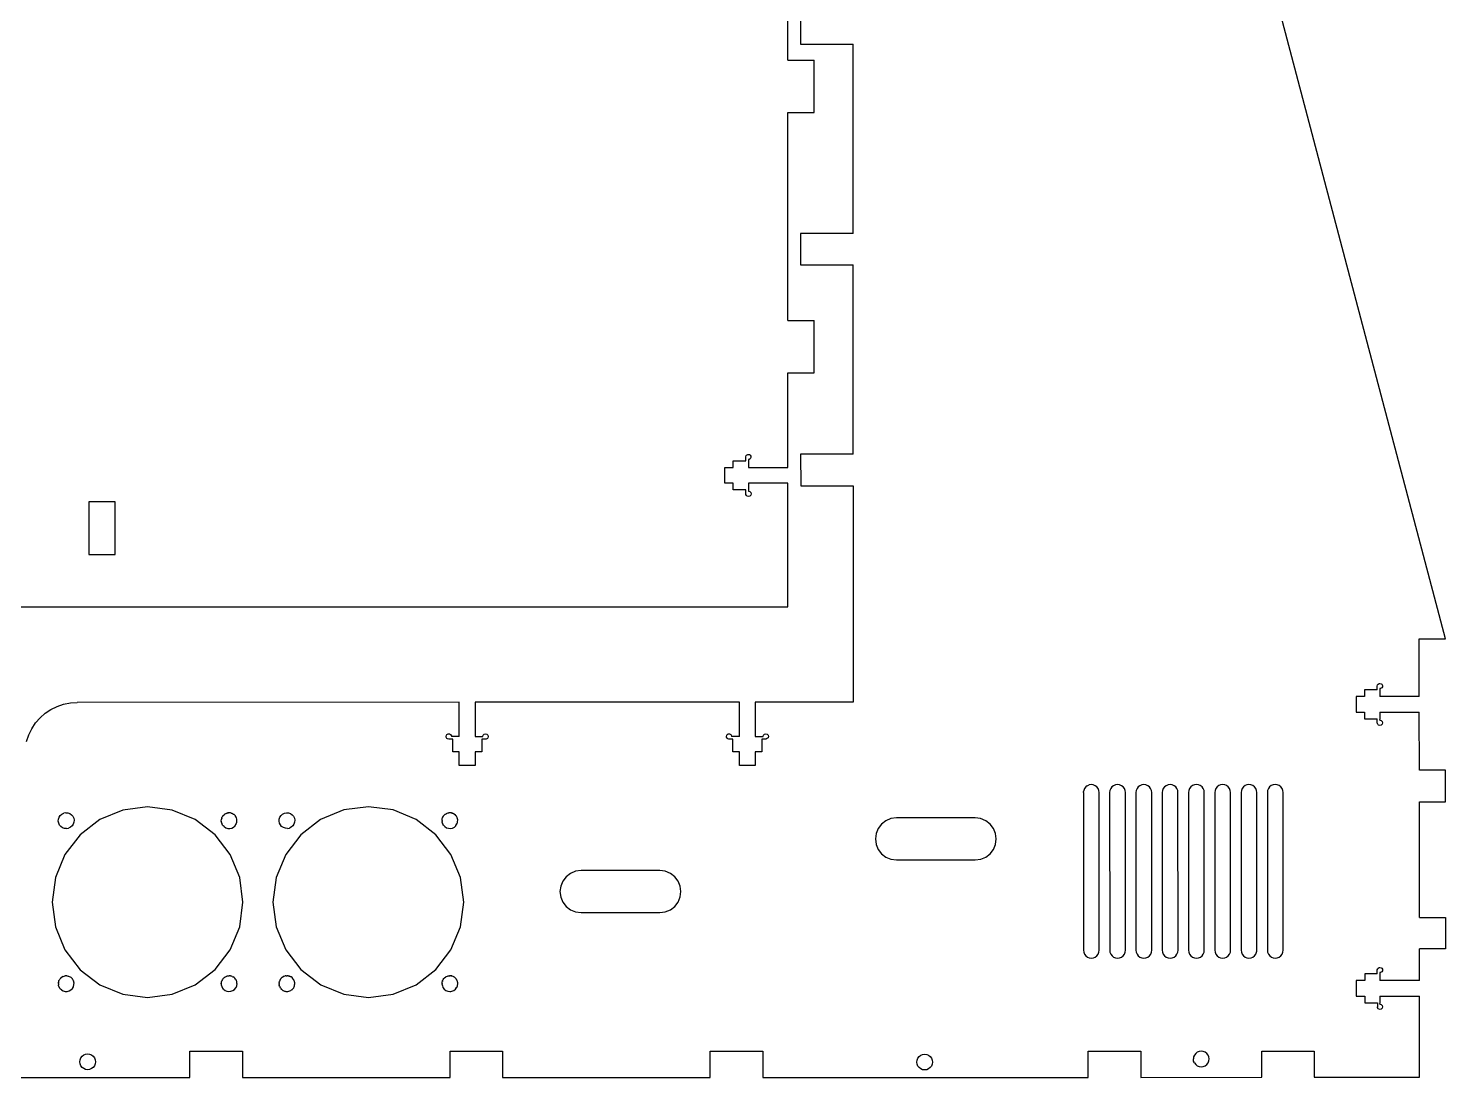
# Model space of a CAD drawing. Extents: x -326 to 216, y -201 to 199.
# Drawn here: x -54.1 to 215.5, y -198.9 to 0.6 of the extents above; entities that cross this region are included whole.
import ezdxf

# ---------------------------------------------------------------- set-up
doc = ezdxf.new("R2010")
doc.units = 0
doc.layers.get('0').update_dxf_attribs({"linetype": 'CONTINUOUS'})

msp = doc.modelspace()

# ---------------------------------------------------------------- linework, layer by layer
for p, q in [((215.5, -115.46), (135.88, 186.12)), ((90.37, -5.42), (90.37, 34.08)), ((92.79, 3.61), (92.79, -2.39)), ((92.79, -2.39), (102.79, -2.39)), ((102.79, -38.39), (102.79, -2.39)), ((90.37, -5.42), (95.37, -5.42)), ((95.37, -15.42), (95.37, -5.42)), ((90.38, -54.92), (90.37, -15.42)), ((90.37, -15.42), (95.37, -15.42)), ((102.79, -38.39), (92.79, -38.39)), ((92.79, -38.39), (92.8, -44.39)), ((92.8, -44.39), (102.8, -44.39)), ((102.8, -80.39), (102.8, -44.39)), ((90.38, -54.92), (95.38, -54.92)), ((95.36, -64.92), (95.38, -54.92)), ((90.36, -82.9), (90.36, -64.92)), ((90.36, -64.92), (95.36, -64.92)), ((82.36, -80.9), (82.43, -80.65)), ((82.43, -80.65), (82.51, -80.54)), ((82.51, -80.54), (82.73, -80.41)), ((82.73, -80.41), (82.86, -80.4)), ((82.86, -80.4), (83.11, -80.46)), ((83.11, -80.46), (83.22, -80.54)), ((83.22, -80.54), (83.35, -80.77)), ((83.35, -80.77), (83.35, -81.03)), ((92.8, -80.39), (92.81, -86.39)), ((102.8, -80.39), (92.8, -80.39)), ((78.36, -85.9), (78.36, -82.9)), ((78.36, -82.9), (79.96, -82.9)), ((79.96, -82.9), (79.96, -81.65)), ((79.96, -81.65), (82.36, -81.65)), ((82.36, -81.65), (82.36, -80.9)), ((82.99, -81.38), (82.86, -81.4)), ((82.86, -81.4), (82.86, -82.9)), ((82.86, -82.9), (90.36, -82.9)), ((83.22, -81.25), (82.99, -81.38)), ((83.35, -81.03), (83.22, -81.25)), ((79.96, -85.9), (78.36, -85.9)), ((79.96, -87.15), (79.96, -85.9)), ((82.86, -85.9), (82.86, -87.4)), ((90.36, -85.9), (82.86, -85.9)), ((90.37, -109.42), (90.36, -85.9)), ((82.36, -87.15), (79.96, -87.15)), ((82.38, -88.03), (82.36, -87.15)), ((82.51, -88.25), (82.38, -88.03)), ((82.61, -88.33), (82.51, -88.25)), ((82.86, -88.4), (82.61, -88.33)), ((82.86, -87.4), (83.11, -87.46)), ((83.11, -88.33), (82.86, -88.4)), ((83.11, -87.46), (83.3, -87.65)), ((83.3, -88.15), (83.11, -88.33)), ((83.3, -87.65), (83.36, -87.9)), ((83.36, -87.9), (83.3, -88.15)), ((92.81, -86.39), (102.81, -86.39)), ((102.81, -86.39), (102.81, -127.54)), ((-42.63, -89.42), (-42.63, -99.42)), ((-37.63, -89.42), (-42.63, -89.42)), ((-37.63, -99.42), (-37.63, -89.42)), ((-42.63, -99.42), (-37.63, -99.42)), ((-192.18, -109.42), (90.37, -109.42)), ((210.5, -115.46), (215.5, -115.46)), ((210.5, -126.46), (210.5, -115.46)), ((202.65, -124.11), (202.87, -123.98)), ((202.87, -123.98), (203, -123.96)), ((203, -123.96), (203.25, -124.03)), ((203.25, -124.03), (203.35, -124.11)), ((200.1, -126.46), (198.5, -126.46)), ((198.5, -126.46), (198.5, -129.46)), ((200.1, -125.21), (200.1, -126.46)), ((202.5, -125.21), (200.1, -125.21)), ((202.5, -124.46), (202.57, -124.21)), ((202.5, -125.21), (202.5, -124.46)), ((202.57, -124.21), (202.65, -124.11)), ((203.13, -124.94), (203, -124.96)), ((203, -124.96), (203, -125.71)), ((203, -125.71), (203, -126.46)), ((210.5, -126.46), (203, -126.46)), ((203.35, -124.82), (203.13, -124.94)), ((203.35, -124.11), (203.48, -124.33)), ((203.48, -124.59), (203.35, -124.82)), ((203.48, -124.33), (203.48, -124.59)), ((-50.91, -129.64), (-49.82, -128.91)), ((-49.82, -128.91), (-48.65, -128.34)), ((-48.65, -128.34), (-47.41, -127.92)), ((-47.41, -127.92), (-46.12, -127.66)), ((-46.12, -127.66), (-44.82, -127.57)), ((27.86, -127.56), (-44.82, -127.57)), ((27.87, -134.06), (27.86, -127.56)), ((81.16, -127.55), (30.86, -127.56)), ((30.86, -127.56), (30.87, -134.06)), ((81.17, -134.05), (81.16, -127.55)), ((102.81, -127.54), (84.16, -127.55)), ((84.16, -127.55), (84.17, -134.05)), ((-53.48, -132.58), (-52.75, -131.49)), ((-52.75, -131.49), (-51.89, -130.5)), ((-51.89, -130.5), (-50.91, -129.64)), ((198.5, -129.46), (200.1, -129.46)), ((200.1, -129.46), (200.1, -130.71)), ((200.1, -130.71), (202.5, -130.71)), ((202.5, -131.46), (202.5, -130.71)), ((202.51, -131.53), (202.5, -131.46)), ((202.52, -131.59), (202.51, -131.53)), ((202.65, -131.81), (202.52, -131.59)), ((202.75, -131.89), (202.65, -131.81)), ((203, -131.96), (202.75, -131.89)), ((203, -129.46), (203, -130.71)), ((203, -129.46), (210.5, -129.46)), ((203, -130.71), (203, -130.84)), ((203, -130.96), (203, -130.84)), ((203, -130.96), (203.25, -131.03)), ((203.25, -131.89), (203, -131.96)), ((203.25, -131.03), (203.43, -131.21)), ((203.43, -131.71), (203.25, -131.89)), ((203.43, -131.21), (203.5, -131.46)), ((203.5, -131.46), (203.43, -131.71)), ((210.51, -140.46), (210.5, -129.46)), ((-54.48, -134.99), (-54.06, -133.75)), ((-54.06, -133.75), (-53.48, -132.58)), ((25.37, -134.06), (25.43, -133.81)), ((25.37, -134.19), (25.37, -134.06)), ((25.51, -134.41), (25.37, -134.19)), ((25.43, -133.81), (25.51, -133.7)), ((25.51, -133.7), (25.74, -133.58)), ((25.62, -134.49), (25.51, -134.41)), ((25.87, -134.56), (25.62, -134.49)), ((25.74, -133.58), (26, -133.58)), ((26.62, -134.56), (25.87, -134.56)), ((26, -133.58), (26.22, -133.7)), ((26.22, -133.7), (26.35, -133.93)), ((26.35, -133.93), (26.37, -134.06)), ((27.87, -134.06), (26.37, -134.06)), ((26.62, -136.96), (26.62, -134.56)), ((30.87, -134.06), (32.12, -134.06)), ((32.12, -134.06), (32.37, -134.06)), ((32.12, -134.56), (32.12, -136.96)), ((32.87, -134.56), (32.12, -134.56)), ((32.37, -134.06), (32.43, -133.81)), ((32.43, -133.81), (32.62, -133.62)), ((32.62, -133.62), (32.87, -133.56)), ((32.87, -133.56), (33.12, -133.62)), ((33, -134.54), (32.87, -134.56)), ((33.22, -134.41), (33, -134.54)), ((33.12, -133.62), (33.3, -133.81)), ((33.3, -134.31), (33.22, -134.41)), ((33.3, -133.81), (33.37, -134.06)), ((33.37, -134.06), (33.3, -134.31)), ((78.67, -134.05), (78.73, -133.8)), ((78.67, -134.18), (78.67, -134.05)), ((78.81, -134.4), (78.67, -134.18)), ((78.73, -133.8), (78.81, -133.69)), ((78.81, -133.69), (79.04, -133.56)), ((78.92, -134.48), (78.81, -134.4)), ((79.17, -134.55), (78.92, -134.48)), ((79.04, -133.56), (79.3, -133.56)), ((79.92, -134.55), (79.17, -134.55)), ((79.3, -133.56), (79.52, -133.69)), ((79.52, -133.69), (79.65, -133.92)), ((79.65, -133.92), (79.67, -134.05)), ((81.17, -134.05), (79.67, -134.05)), ((79.92, -136.95), (79.92, -134.55)), ((84.17, -134.05), (85.42, -134.05)), ((85.42, -134.05), (85.67, -134.05)), ((85.42, -134.55), (85.42, -136.95)), ((86.17, -134.55), (85.42, -134.55)), ((85.67, -134.05), (85.73, -133.8)), ((85.73, -133.8), (85.92, -133.61)), ((85.92, -133.61), (86.17, -133.55)), ((86.17, -133.55), (86.42, -133.61)), ((86.3, -134.53), (86.17, -134.55)), ((86.52, -134.4), (86.3, -134.53)), ((86.42, -133.61), (86.6, -133.8)), ((86.6, -134.3), (86.52, -134.4)), ((86.6, -133.8), (86.67, -134.05)), ((86.67, -134.05), (86.6, -134.3)), ((27.87, -136.96), (26.62, -136.96)), ((27.87, -139.56), (27.87, -136.96)), ((30.87, -136.96), (30.87, -139.56)), ((32.12, -136.96), (30.87, -136.96)), ((81.17, -136.95), (79.92, -136.95)), ((81.17, -139.55), (81.17, -136.95)), ((85.42, -136.95), (84.17, -136.95)), ((84.17, -136.95), (84.17, -139.55)), ((30.87, -139.56), (27.87, -139.56)), ((84.17, -139.55), (81.17, -139.55)), ((215.51, -140.46), (210.51, -140.46)), ((215.51, -146.46), (215.51, -140.46)), ((146.59, -144.71), (146.6, -144.51)), ((146.59, -144.71), (146.6, -174.71)), ((146.65, -144.32), (146.6, -144.51)), ((146.8, -143.96), (146.65, -144.32)), ((147.03, -143.65), (146.8, -143.96)), ((147.34, -143.41), (147.03, -143.65)), ((147.34, -143.41), (147.71, -143.26)), ((148.09, -143.21), (147.71, -143.26)), ((148.48, -143.26), (148.09, -143.21)), ((148.84, -143.41), (148.48, -143.26)), ((149.16, -143.65), (148.84, -143.41)), ((149.39, -143.96), (149.16, -143.65)), ((149.54, -144.32), (149.39, -143.96)), ((149.59, -144.71), (149.54, -144.32)), ((149.6, -174.71), (149.59, -144.71)), ((151.65, -144.32), (151.59, -144.71)), ((151.59, -144.71), (151.6, -174.71)), ((151.8, -143.96), (151.65, -144.32)), ((152.03, -143.65), (151.8, -143.96)), ((152.34, -143.41), (152.03, -143.65)), ((152.71, -143.26), (152.34, -143.41)), ((153.09, -143.21), (152.71, -143.26)), ((153.48, -143.26), (153.09, -143.21)), ((153.84, -143.41), (153.48, -143.26)), ((154.16, -143.65), (153.84, -143.41)), ((154.39, -143.96), (154.16, -143.65)), ((154.54, -144.32), (154.39, -143.96)), ((154.59, -144.71), (154.54, -144.32)), ((154.6, -174.71), (154.59, -144.71)), ((156.65, -144.32), (156.59, -144.71)), ((156.59, -144.71), (156.6, -174.7)), ((156.8, -143.96), (156.65, -144.32)), ((157.03, -143.65), (156.8, -143.96)), ((157.34, -143.41), (157.03, -143.65)), ((157.71, -143.26), (157.34, -143.41)), ((158.09, -143.21), (157.71, -143.26)), ((158.48, -143.26), (158.09, -143.21)), ((158.84, -143.41), (158.48, -143.26)), ((159.16, -143.64), (158.84, -143.41)), ((159.39, -143.96), (159.16, -143.64)), ((159.54, -144.32), (159.39, -143.96)), ((159.59, -144.71), (159.54, -144.32)), ((159.6, -174.7), (159.59, -144.71)), ((161.65, -144.32), (161.59, -144.7)), ((161.59, -144.7), (161.6, -174.7)), ((161.8, -143.95), (161.65, -144.32)), ((162.03, -143.64), (161.8, -143.95)), ((162.34, -143.41), (162.03, -143.64)), ((162.71, -143.26), (162.34, -143.41)), ((163.09, -143.2), (162.71, -143.26)), ((163.48, -143.26), (163.09, -143.2)), ((163.84, -143.41), (163.48, -143.26)), ((164.16, -143.64), (163.84, -143.41)), ((164.39, -143.95), (164.16, -143.64)), ((164.54, -144.32), (164.39, -143.95)), ((164.59, -144.7), (164.54, -144.32)), ((164.6, -174.7), (164.59, -144.7)), ((166.65, -144.32), (166.59, -144.7)), ((166.59, -144.7), (166.6, -174.7)), ((166.8, -143.95), (166.65, -144.32)), ((167.03, -143.64), (166.8, -143.95)), ((167.34, -143.4), (167.03, -143.64)), ((167.71, -143.25), (167.34, -143.4)), ((168.09, -143.2), (167.71, -143.25)), ((168.48, -143.25), (168.09, -143.2)), ((168.84, -143.4), (168.48, -143.25)), ((169.16, -143.64), (168.84, -143.4)), ((169.39, -143.95), (169.16, -143.64)), ((169.54, -144.31), (169.39, -143.95)), ((169.59, -144.7), (169.54, -144.31)), ((169.6, -174.7), (169.59, -144.7)), ((171.65, -144.31), (171.59, -144.7)), ((171.59, -144.7), (171.6, -174.7)), ((171.8, -143.95), (171.65, -144.31)), ((172.03, -143.64), (171.8, -143.95)), ((172.34, -143.4), (172.03, -143.64)), ((172.71, -143.25), (172.34, -143.4)), ((173.09, -143.2), (172.71, -143.25)), ((173.48, -143.25), (173.09, -143.2)), ((173.84, -143.4), (173.48, -143.25)), ((174.16, -143.64), (173.84, -143.4)), ((174.39, -143.95), (174.16, -143.64)), ((174.54, -144.31), (174.39, -143.95)), ((174.59, -144.7), (174.54, -144.31)), ((174.6, -174.7), (174.59, -144.7)), ((176.65, -144.31), (176.59, -144.7)), ((176.59, -144.7), (176.6, -174.7)), ((176.8, -143.95), (176.65, -144.31)), ((177.03, -143.64), (176.8, -143.95)), ((177.34, -143.4), (177.03, -143.64)), ((177.71, -143.25), (177.34, -143.4)), ((178.09, -143.2), (177.71, -143.25)), ((178.48, -143.25), (178.09, -143.2)), ((178.84, -143.4), (178.48, -143.25)), ((179.16, -143.64), (178.84, -143.4)), ((179.39, -143.95), (179.16, -143.64)), ((179.54, -144.31), (179.39, -143.95)), ((179.59, -144.7), (179.54, -144.31)), ((179.6, -174.7), (179.59, -144.7)), ((181.65, -144.31), (181.59, -144.7)), ((181.59, -144.7), (181.6, -174.7)), ((181.8, -143.95), (181.65, -144.31)), ((182.03, -143.64), (181.8, -143.95)), ((182.34, -143.4), (182.03, -143.64)), ((182.71, -143.25), (182.34, -143.4)), ((183.09, -143.2), (182.71, -143.25)), ((183.48, -143.25), (183.09, -143.2)), ((183.84, -143.4), (183.48, -143.25)), ((184.16, -143.64), (183.84, -143.4)), ((184.39, -143.95), (184.16, -143.64)), ((184.54, -144.31), (184.39, -143.95)), ((184.59, -144.7), (184.54, -144.31)), ((184.6, -174.7), (184.59, -144.7)), ((-36.13, -148.04), (-40.51, -149.86)), ((-31.44, -147.42), (-36.13, -148.04)), ((-26.74, -148.04), (-31.44, -147.42)), ((-22.37, -149.85), (-26.74, -148.04)), ((5.87, -148.03), (1.49, -149.85)), ((10.56, -147.41), (5.87, -148.03)), ((15.26, -148.03), (10.56, -147.41)), ((19.63, -149.84), (15.26, -148.03)), ((210.51, -168.46), (210.51, -146.46)), ((210.51, -146.46), (215.51, -146.46)), ((-48.43, -150.15), (-48.4, -149.76)), ((-48.35, -150.53), (-48.43, -150.15)), ((-48.4, -149.76), (-48.27, -149.39)), ((-48.18, -150.89), (-48.35, -150.53)), ((-48.27, -149.39), (-48.05, -149.06)), ((-47.93, -151.18), (-48.18, -150.89)), ((-48.05, -149.06), (-47.75, -148.81)), ((-47.75, -148.81), (-47.4, -148.64)), ((-47.02, -148.56), (-47.4, -148.64)), ((-47.02, -148.56), (-46.62, -148.59)), ((-46.62, -148.59), (-46.25, -148.72)), ((-46.25, -148.72), (-45.93, -148.94)), ((-45.93, -148.94), (-45.67, -149.24)), ((-45.59, -150.73), (-45.81, -151.06)), ((-45.67, -149.24), (-45.5, -149.59)), ((-45.46, -150.36), (-45.59, -150.73)), ((-45.5, -149.59), (-45.43, -149.97)), ((-45.43, -149.97), (-45.46, -150.36)), ((-40.51, -149.86), (-44.27, -152.74)), ((-18.61, -152.73), (-22.37, -149.85)), ((-17.42, -150.17), (-17.4, -149.78)), ((-17.42, -150.17), (-17.41, -150.22)), ((-17.38, -150.36), (-17.41, -150.22)), ((-17.34, -149.59), (-17.4, -149.78)), ((-17.34, -150.56), (-17.38, -150.36)), ((-17.34, -149.59), (-17.3, -149.46)), ((-17.34, -150.56), (-17.33, -150.59)), ((-17.25, -150.73), (-17.33, -150.59)), ((-17.3, -149.46), (-17.28, -149.41)), ((-17.17, -149.24), (-17.28, -149.41)), ((-17.16, -150.9), (-17.25, -150.73)), ((-17.17, -149.24), (-17.14, -149.2)), ((-17.16, -150.9), (-17.03, -151.05)), ((-17.14, -149.2), (-17.12, -149.16)), ((-17.12, -149.16), (-17.1, -149.14)), ((-17.1, -149.14), (-17.07, -149.08)), ((-17.07, -149.08), (-16.9, -148.93)), ((-16.9, -148.93), (-16.83, -148.87)), ((-16.83, -148.87), (-16.78, -148.82)), ((-16.61, -148.74), (-16.78, -148.82)), ((-16.61, -148.74), (-16.48, -148.67)), ((-16.48, -148.67), (-16.42, -148.64)), ((-16.42, -148.64), (-16.28, -148.61)), ((-16.28, -148.61), (-16.24, -148.6)), ((-16.24, -148.6), (-16.14, -148.58)), ((-16.1, -148.57), (-16.14, -148.58)), ((-16.1, -148.57), (-16.05, -148.56)), ((-15.77, -148.57), (-16.05, -148.56)), ((-15.72, -148.58), (-15.77, -148.57)), ((-15.65, -148.58), (-15.72, -148.58)), ((-15.54, -148.62), (-15.65, -148.58)), ((-15.54, -148.62), (-15.5, -148.63)), ((-15.47, -148.64), (-15.5, -148.63)), ((-15.47, -148.64), (-15.42, -148.66)), ((-15.42, -148.66), (-15.28, -148.7)), ((-15.28, -148.7), (-15.12, -148.81)), ((-15.12, -148.81), (-15.03, -148.87)), ((-14.95, -148.91), (-15.03, -148.87)), ((-14.79, -149.1), (-14.95, -148.91)), ((-14.74, -149.15), (-14.79, -149.1)), ((-14.77, -151), (-14.58, -150.7)), ((-14.69, -149.21), (-14.74, -149.15)), ((-14.6, -149.38), (-14.69, -149.21)), ((-14.54, -149.5), (-14.6, -149.38)), ((-14.58, -150.7), (-14.57, -150.68)), ((-14.57, -150.68), (-14.45, -150.33)), ((-14.51, -149.55), (-14.54, -149.5)), ((-14.47, -149.75), (-14.51, -149.55)), ((-14.44, -149.9), (-14.47, -149.75)), ((-14.45, -150.27), (-14.43, -149.94)), ((-14.45, -150.3), (-14.45, -150.27)), ((-14.45, -150.33), (-14.45, -150.3)), ((-14.43, -149.94), (-14.44, -149.9)), ((-6.43, -150.14), (-6.4, -149.75)), ((-6.35, -150.52), (-6.43, -150.14)), ((-6.4, -149.75), (-6.27, -149.38)), ((-6.18, -150.88), (-6.35, -150.52)), ((-6.27, -149.38), (-6.05, -149.06)), ((-5.93, -151.17), (-6.18, -150.88)), ((-6.05, -149.06), (-5.75, -148.8)), ((-5.75, -148.8), (-5.4, -148.63)), ((-5.4, -148.63), (-5.02, -148.56)), ((-5.02, -148.56), (-4.62, -148.58)), ((-4.62, -148.58), (-4.25, -148.71)), ((-4.25, -148.71), (-3.93, -148.93)), ((-3.93, -148.93), (-3.67, -149.23)), ((-3.59, -150.73), (-3.81, -151.05)), ((-3.67, -149.23), (-3.5, -149.58)), ((-3.46, -150.36), (-3.59, -150.73)), ((-3.5, -149.58), (-3.43, -149.97)), ((-3.43, -149.97), (-3.46, -150.36)), ((1.49, -149.85), (-2.27, -152.73)), ((23.39, -152.73), (19.63, -149.84)), ((24.58, -150.05), (24.6, -149.81)), ((24.58, -150.05), (24.58, -150.18)), ((24.58, -150.18), (24.59, -150.21)), ((24.62, -150.35), (24.59, -150.21)), ((24.6, -149.77), (24.7, -149.45)), ((24.6, -149.81), (24.6, -149.77)), ((24.66, -150.55), (24.62, -150.35)), ((24.66, -150.55), (24.67, -150.58)), ((24.75, -150.72), (24.67, -150.58)), ((24.7, -149.45), (24.72, -149.4)), ((24.72, -149.4), (24.83, -149.24)), ((24.84, -150.9), (24.75, -150.72)), ((24.83, -149.24), (24.88, -149.15)), ((24.84, -150.9), (24.97, -151.04)), ((24.88, -149.15), (24.9, -149.13)), ((24.9, -149.13), (24.93, -149.07)), ((24.93, -149.07), (25.08, -148.94)), ((25.08, -148.94), (25.1, -148.92)), ((25.1, -148.92), (25.17, -148.86)), ((25.17, -148.86), (25.22, -148.81)), ((25.22, -148.81), (25.49, -148.67)), ((25.49, -148.67), (25.52, -148.66)), ((25.52, -148.66), (25.57, -148.63)), ((25.57, -148.63), (25.73, -148.6)), ((25.73, -148.6), (25.76, -148.59)), ((25.76, -148.59), (25.86, -148.57)), ((25.91, -148.56), (25.86, -148.57)), ((25.91, -148.56), (25.95, -148.55)), ((26.23, -148.56), (25.95, -148.55)), ((26.28, -148.57), (26.23, -148.56)), ((26.35, -148.57), (26.28, -148.57)), ((26.38, -148.58), (26.35, -148.57)), ((26.38, -148.58), (26.41, -148.59)), ((26.46, -148.61), (26.41, -148.59)), ((26.46, -148.61), (26.5, -148.62)), ((26.58, -148.65), (26.5, -148.62)), ((26.58, -148.65), (26.72, -148.69)), ((26.88, -148.8), (26.72, -148.69)), ((26.88, -148.8), (26.97, -148.86)), ((26.97, -148.86), (27.05, -148.91)), ((27.21, -149.09), (27.05, -148.91)), ((27.26, -149.14), (27.21, -149.09)), ((27.21, -151.02), (27.23, -151)), ((27.23, -151), (27.42, -150.69)), ((27.31, -149.2), (27.26, -149.14)), ((27.4, -149.37), (27.31, -149.2)), ((27.46, -149.49), (27.4, -149.37)), ((27.42, -150.69), (27.43, -150.67)), ((27.43, -150.67), (27.55, -150.32)), ((27.49, -149.55), (27.46, -149.49)), ((27.53, -149.74), (27.49, -149.55)), ((27.56, -149.89), (27.53, -149.74)), ((27.55, -150.26), (27.57, -149.93)), ((27.55, -150.29), (27.55, -150.26)), ((27.55, -150.32), (27.55, -150.29)), ((27.57, -149.93), (27.56, -149.89)), ((108.19, -150.71), (107.56, -151.54)), ((109.02, -150.08), (108.19, -150.71)), ((109.98, -149.68), (109.02, -150.08)), ((111.02, -149.54), (109.98, -149.68)), ((126.02, -149.54), (111.02, -149.54)), ((127.05, -149.67), (126.02, -149.54)), ((128.02, -150.07), (127.05, -149.67)), ((128.85, -150.71), (128.02, -150.07)), ((129.48, -151.54), (128.85, -150.71)), ((-47.6, -151.4), (-47.93, -151.18)), ((-47.23, -151.53), (-47.6, -151.4)), ((-46.84, -151.56), (-47.23, -151.53)), ((-44.27, -152.74), (-47.15, -156.5)), ((-46.84, -151.56), (-46.46, -151.49)), ((-46.1, -151.31), (-46.46, -151.49)), ((-45.81, -151.06), (-46.1, -151.31)), ((-15.73, -156.49), (-18.61, -152.73)), ((-16.9, -151.2), (-17.03, -151.05)), ((-16.9, -151.2), (-16.57, -151.41)), ((-16.57, -151.41), (-16.2, -151.53)), ((-16.2, -151.53), (-15.81, -151.55)), ((-15.81, -151.55), (-15.43, -151.47)), ((-15.43, -151.47), (-15.08, -151.29)), ((-15.08, -151.29), (-14.79, -151.03)), ((-14.79, -151.03), (-14.77, -151)), ((-5.6, -151.39), (-5.93, -151.17)), ((-5.23, -151.52), (-5.6, -151.39)), ((-4.84, -151.55), (-5.23, -151.52)), ((-2.27, -152.73), (-5.15, -156.49)), ((-4.84, -151.55), (-4.46, -151.48)), ((-4.1, -151.31), (-4.46, -151.48)), ((-3.81, -151.05), (-4.1, -151.31)), ((26.27, -156.48), (23.39, -152.73)), ((25.1, -151.19), (24.97, -151.04)), ((25.1, -151.19), (25.43, -151.4)), ((25.43, -151.4), (25.8, -151.52)), ((25.8, -151.52), (26.19, -151.54)), ((26.19, -151.54), (26.57, -151.46)), ((26.57, -151.46), (26.92, -151.28)), ((26.92, -151.28), (27.21, -151.02)), ((107.16, -152.51), (107.02, -153.54)), ((107.02, -153.54), (107.16, -154.58)), ((107.56, -151.54), (107.16, -152.51)), ((129.88, -152.5), (129.48, -151.54)), ((130.02, -153.54), (129.88, -152.5)), ((129.88, -154.57), (130.02, -153.54)), ((107.16, -154.58), (107.56, -155.54)), ((107.56, -155.54), (108.19, -156.37)), ((108.19, -156.37), (109.02, -157)), ((128.02, -157), (128.85, -156.36)), ((128.85, -156.36), (129.48, -155.54)), ((129.48, -155.54), (129.88, -154.57)), ((-47.15, -156.5), (-48.96, -160.87)), ((-13.91, -160.87), (-15.73, -156.49)), ((-5.15, -156.49), (-6.96, -160.86)), ((28.09, -160.86), (26.27, -156.48)), ((109.02, -157), (109.99, -157.4)), ((109.99, -157.4), (111.02, -157.54)), ((111.02, -157.54), (126.02, -157.54)), ((126.02, -157.54), (127.06, -157.4)), ((127.06, -157.4), (128.02, -157)), ((-48.96, -160.87), (-49.58, -165.57)), ((-13.29, -165.56), (-13.91, -160.87)), ((-6.96, -160.86), (-7.58, -165.56)), ((28.71, -165.55), (28.09, -160.86)), ((47.56, -161.55), (47.16, -162.52)), ((48.19, -160.73), (47.56, -161.55)), ((49.02, -160.09), (48.19, -160.73)), ((49.99, -159.69), (49.02, -160.09)), ((51.02, -159.55), (49.99, -159.69)), ((66.02, -159.55), (51.02, -159.55)), ((67.06, -159.69), (66.02, -159.55)), ((68.02, -160.09), (67.06, -159.69)), ((68.85, -160.72), (68.02, -160.09)), ((69.49, -161.55), (68.85, -160.72)), ((69.89, -162.51), (69.49, -161.55)), ((47.16, -162.52), (47.02, -163.55)), ((47.02, -163.55), (47.16, -164.59)), ((70.02, -163.55), (69.89, -162.51)), ((69.89, -164.58), (70.02, -163.55)), ((-49.58, -165.57), (-48.96, -170.26)), ((-13.91, -170.26), (-13.29, -165.56)), ((-7.58, -165.56), (-6.96, -170.25)), ((28.09, -170.25), (28.71, -165.55)), ((47.16, -164.59), (47.56, -165.55)), ((47.56, -165.55), (48.19, -166.38)), ((48.19, -166.38), (49.02, -167.02)), ((49.02, -167.02), (49.99, -167.42)), ((67.06, -167.41), (68.02, -167.01)), ((68.02, -167.01), (68.85, -166.38)), ((68.85, -166.38), (69.49, -165.55)), ((69.49, -165.55), (69.89, -164.58)), ((49.99, -167.42), (51.02, -167.55)), ((51.02, -167.55), (66.02, -167.55)), ((66.02, -167.55), (67.06, -167.41)), ((210.51, -168.46), (215.51, -168.46)), ((215.51, -168.46), (215.51, -174.46)), ((-48.96, -170.26), (-47.15, -174.64)), ((-15.72, -174.63), (-13.91, -170.26)), ((-6.96, -170.25), (-5.15, -174.63)), ((26.28, -174.62), (28.09, -170.25)), ((-47.15, -174.64), (-44.26, -178.4)), ((-18.6, -178.39), (-15.72, -174.63)), ((-5.15, -174.63), (-2.26, -178.39)), ((23.4, -178.38), (26.28, -174.62)), ((146.6, -174.71), (146.65, -175.1)), ((146.65, -175.1), (146.8, -175.46)), ((149.4, -175.46), (149.55, -175.09)), ((149.55, -175.09), (149.6, -174.71)), ((151.6, -174.71), (151.65, -175.09)), ((151.65, -175.09), (151.8, -175.46)), ((154.4, -175.46), (154.55, -175.09)), ((154.55, -175.09), (154.6, -174.71)), ((156.6, -174.7), (156.65, -175.09)), ((156.65, -175.09), (156.8, -175.45)), ((159.4, -175.45), (159.55, -175.09)), ((159.55, -175.09), (159.6, -174.7)), ((161.6, -174.7), (161.65, -175.09)), ((161.65, -175.09), (161.8, -175.45)), ((164.4, -175.45), (164.55, -175.09)), ((164.55, -175.09), (164.6, -174.7)), ((166.6, -174.7), (166.65, -175.09)), ((166.65, -175.09), (166.8, -175.45)), ((169.4, -175.45), (169.55, -175.09)), ((169.55, -175.09), (169.59, -174.91)), ((169.59, -174.91), (169.6, -174.7)), ((171.6, -174.7), (171.65, -175.09)), ((171.65, -175.09), (171.8, -175.45)), ((174.4, -175.45), (174.55, -175.09)), ((174.55, -175.09), (174.6, -174.7)), ((176.6, -174.7), (176.65, -175.09)), ((176.65, -175.09), (176.8, -175.45)), ((179.4, -175.45), (179.55, -175.09)), ((179.55, -175.09), (179.59, -174.89)), ((179.59, -174.89), (179.6, -174.7)), ((181.6, -174.7), (181.65, -175.09)), ((181.65, -175.09), (181.8, -175.45)), ((184.4, -175.45), (184.55, -175.09)), ((184.55, -175.09), (184.6, -174.7)), ((210.51, -180.46), (210.51, -174.46)), ((215.51, -174.46), (210.51, -174.46)), ((146.8, -175.46), (147.04, -175.77)), ((147.04, -175.77), (147.35, -176.01)), ((147.35, -176.01), (147.71, -176.16)), ((147.71, -176.16), (148.1, -176.21)), ((148.1, -176.21), (148.49, -176.16)), ((148.49, -176.16), (148.85, -176.01)), ((148.85, -176.01), (149.16, -175.77)), ((149.16, -175.77), (149.4, -175.46)), ((151.8, -175.46), (152.04, -175.77)), ((152.04, -175.77), (152.35, -176)), ((152.35, -176), (152.71, -176.15)), ((152.71, -176.15), (153.1, -176.21)), ((153.1, -176.21), (153.49, -176.15)), ((153.49, -176.15), (153.85, -176)), ((153.85, -176), (154.16, -175.77)), ((154.16, -175.77), (154.4, -175.46)), ((156.8, -175.45), (157.04, -175.77)), ((157.04, -175.77), (157.35, -176)), ((157.35, -176), (157.71, -176.15)), ((157.71, -176.15), (158.1, -176.2)), ((158.1, -176.2), (158.49, -176.15)), ((158.49, -176.15), (158.85, -176)), ((158.85, -176), (159.16, -175.76)), ((159.16, -175.76), (159.4, -175.45)), ((161.8, -175.45), (162.04, -175.76)), ((162.04, -175.76), (162.35, -176)), ((162.35, -176), (162.71, -176.15)), ((162.71, -176.15), (163.1, -176.2)), ((163.1, -176.2), (163.49, -176.15)), ((163.49, -176.15), (163.85, -176)), ((163.85, -176), (164.16, -175.76)), ((164.16, -175.76), (164.4, -175.45)), ((166.8, -175.45), (167.04, -175.76)), ((167.04, -175.76), (167.35, -176)), ((167.35, -176), (167.71, -176.15)), ((167.71, -176.15), (168.1, -176.2)), ((168.1, -176.2), (168.49, -176.15)), ((168.49, -176.15), (168.85, -176)), ((168.85, -176), (169.16, -175.76)), ((169.16, -175.76), (169.4, -175.45)), ((171.8, -175.45), (172.04, -175.76)), ((172.04, -175.76), (172.35, -176)), ((172.35, -176), (172.71, -176.15)), ((172.71, -176.15), (173.1, -176.2)), ((173.1, -176.2), (173.49, -176.15)), ((173.49, -176.15), (173.85, -176)), ((173.85, -176), (174.16, -175.76)), ((174.16, -175.76), (174.4, -175.45)), ((176.8, -175.45), (177.04, -175.76)), ((177.04, -175.76), (177.35, -176)), ((177.35, -176), (177.71, -176.15)), ((177.71, -176.15), (178.1, -176.2)), ((178.1, -176.2), (178.49, -176.15)), ((178.49, -176.15), (178.85, -176)), ((178.85, -176), (179.16, -175.76)), ((179.16, -175.76), (179.4, -175.45)), ((181.8, -175.45), (182.04, -175.76)), ((182.04, -175.76), (182.35, -176)), ((182.35, -176), (182.71, -176.15)), ((182.71, -176.15), (183.1, -176.2)), ((183.1, -176.2), (183.49, -176.15)), ((183.49, -176.15), (183.85, -176)), ((183.85, -176), (184.16, -175.76)), ((184.16, -175.76), (184.4, -175.45)), ((-48.35, -180.66), (-48.3, -180.49)), ((-48.3, -180.49), (-48.2, -180.31)), ((-48.2, -180.31), (-48.15, -180.21)), ((-48.15, -180.21), (-48.13, -180.19)), ((-48.13, -180.19), (-48.1, -180.14)), ((-48.1, -180.14), (-47.96, -180)), ((-47.96, -180), (-47.94, -179.97)), ((-47.94, -179.97), (-47.88, -179.92)), ((-47.88, -179.92), (-47.82, -179.86)), ((-47.48, -179.67), (-47.82, -179.86)), ((-47.48, -179.67), (-47.33, -179.63)), ((-47.33, -179.63), (-47.29, -179.62)), ((-47.29, -179.62), (-47.19, -179.59)), ((-47.19, -179.59), (-47.1, -179.57)), ((-46.82, -179.58), (-47.1, -179.57)), ((-46.78, -179.58), (-46.82, -179.58)), ((-46.78, -179.58), (-46.71, -179.58)), ((-46.71, -179.58), (-46.56, -179.62)), ((-46.52, -179.63), (-46.56, -179.62)), ((-46.52, -179.63), (-46.48, -179.64)), ((-46.48, -179.64), (-46.34, -179.68)), ((-46.34, -179.68), (-46.18, -179.77)), ((-46.18, -179.77), (-46.07, -179.84)), ((-46.07, -179.84), (-46, -179.88)), ((-45.86, -180.02), (-46, -179.88)), ((-45.79, -180.09), (-45.86, -180.02)), ((-45.77, -180.11), (-45.79, -180.09)), ((-45.72, -180.16), (-45.77, -180.11)), ((-45.63, -180.33), (-45.72, -180.16)), ((-45.57, -180.42), (-45.63, -180.33)), ((-45.57, -180.42), (-45.53, -180.5)), ((-45.48, -180.69), (-45.53, -180.5)), ((-44.26, -178.4), (-40.5, -181.28)), ((-22.36, -181.28), (-18.6, -178.39)), ((-17.37, -180.68), (-17.36, -180.63)), ((-17.36, -180.63), (-17.33, -180.56)), ((-17.33, -180.56), (-17.28, -180.45)), ((-17.26, -180.41), (-17.28, -180.45)), ((-17.26, -180.41), (-17.2, -180.27)), ((-17.2, -180.27), (-17.08, -180.12)), ((-17.08, -180.12), (-17.06, -180.1)), ((-17.06, -180.1), (-17.01, -180.04)), ((-17.01, -180.04), (-16.96, -179.97)), ((-16.96, -179.97), (-16.82, -179.87)), ((-16.82, -179.87), (-16.73, -179.8)), ((-16.7, -179.78), (-16.73, -179.8)), ((-16.7, -179.78), (-16.64, -179.74)), ((-16.64, -179.74), (-16.46, -179.67)), ((-16.46, -179.67), (-16.37, -179.63)), ((-16.34, -179.62), (-16.37, -179.63)), ((-16.34, -179.62), (-16.28, -179.6)), ((-16.28, -179.6), (-15.99, -179.57)), ((-15.96, -179.56), (-15.99, -179.57)), ((-15.96, -179.56), (-15.89, -179.56)), ((-15.69, -179.58), (-15.89, -179.56)), ((-15.69, -179.58), (-15.6, -179.6)), ((-15.57, -179.61), (-15.6, -179.6)), ((-15.5, -179.61), (-15.57, -179.61)), ((-15.32, -179.69), (-15.5, -179.61)), ((-15.32, -179.69), (-15.22, -179.74)), ((-15.22, -179.74), (-15.14, -179.77)), ((-14.97, -179.91), (-15.14, -179.77)), ((-14.97, -179.91), (-14.9, -179.97)), ((-14.9, -179.97), (-14.84, -180.02)), ((-14.72, -180.18), (-14.84, -180.02)), ((-14.7, -180.2), (-14.72, -180.18)), ((-14.67, -180.25), (-14.7, -180.2)), ((-14.64, -180.28), (-14.67, -180.25)), ((-14.61, -180.33), (-14.64, -180.28)), ((-14.53, -180.52), (-14.61, -180.33)), ((-14.48, -180.66), (-14.53, -180.52)), ((-6.36, -180.63), (-6.38, -180.71)), ((-6.29, -180.45), (-6.36, -180.63)), ((-6.21, -180.27), (-6.29, -180.45)), ((-6.08, -180.12), (-6.21, -180.27)), ((-6.08, -180.12), (-6.02, -180.04)), ((-6.02, -180.04), (-5.98, -179.99)), ((-5.98, -179.99), (-5.96, -179.97)), ((-5.8, -179.85), (-5.96, -179.97)), ((-5.8, -179.85), (-5.65, -179.74)), ((-5.46, -179.66), (-5.65, -179.74)), ((-5.46, -179.66), (-5.28, -179.6)), ((-5.08, -179.57), (-5.28, -179.6)), ((-5.08, -179.57), (-4.89, -179.55)), ((-4.7, -179.58), (-4.89, -179.55)), ((-4.7, -179.58), (-4.6, -179.6)), ((-4.6, -179.6), (-4.5, -179.61)), ((-4.48, -179.63), (-4.5, -179.61)), ((-4.43, -179.65), (-4.48, -179.63)), ((-4.43, -179.65), (-4.32, -179.69)), ((-4.21, -179.74), (-4.32, -179.69)), ((-4.15, -179.77), (-4.21, -179.74)), ((-3.89, -179.98), (-4.15, -179.77)), ((-3.84, -180.02), (-3.89, -179.98)), ((-3.72, -180.18), (-3.84, -180.02)), ((-3.65, -180.28), (-3.72, -180.18)), ((-3.61, -180.33), (-3.65, -180.28)), ((-3.54, -180.52), (-3.61, -180.33)), ((-3.49, -180.64), (-3.54, -180.52)), ((-3.47, -180.7), (-3.49, -180.64)), ((-2.26, -178.39), (1.5, -181.27)), ((19.64, -181.27), (23.4, -178.38)), ((24.63, -180.67), (24.64, -180.63)), ((24.68, -180.54), (24.64, -180.63)), ((24.68, -180.54), (24.7, -180.48)), ((24.7, -180.48), (24.72, -180.45)), ((24.72, -180.45), (24.74, -180.41)), ((24.74, -180.41), (24.8, -180.26)), ((24.8, -180.26), (24.92, -180.11)), ((24.92, -180.11), (24.94, -180.09)), ((24.94, -180.09), (24.99, -180.03)), ((24.99, -180.03), (25.04, -179.96)), ((25.04, -179.96), (25.29, -179.78)), ((25.29, -179.78), (25.36, -179.73)), ((25.36, -179.73), (25.63, -179.62)), ((25.66, -179.61), (25.63, -179.62)), ((25.66, -179.61), (25.72, -179.59)), ((25.72, -179.59), (26.01, -179.56)), ((26.05, -179.55), (26.01, -179.56)), ((26.05, -179.55), (26.11, -179.55)), ((26.31, -179.58), (26.11, -179.55)), ((26.31, -179.58), (26.4, -179.59)), ((26.43, -179.6), (26.4, -179.59)), ((26.5, -179.61), (26.43, -179.6)), ((26.68, -179.68), (26.5, -179.61)), ((26.68, -179.68), (26.77, -179.73)), ((26.77, -179.73), (26.86, -179.76)), ((27.03, -179.9), (26.86, -179.76)), ((27.03, -179.9), (27.1, -179.96)), ((27.1, -179.96), (27.16, -180.01)), ((27.28, -180.17), (27.16, -180.01)), ((27.3, -180.19), (27.28, -180.17)), ((27.33, -180.24), (27.3, -180.19)), ((27.36, -180.27), (27.33, -180.24)), ((27.39, -180.32), (27.36, -180.27)), ((27.47, -180.51), (27.39, -180.32)), ((27.52, -180.65), (27.47, -180.51)), ((27.54, -180.69), (27.52, -180.65)), ((198.51, -180.46), (198.52, -183.46)), ((200.11, -180.46), (198.51, -180.46)), ((202.51, -179.21), (200.11, -179.21)), ((200.11, -179.21), (200.11, -180.46)), ((202.51, -178.46), (202.58, -178.21)), ((202.51, -179.21), (202.51, -178.46)), ((202.58, -178.21), (202.66, -178.11)), ((202.66, -178.11), (202.88, -177.98)), ((202.88, -177.98), (203.01, -177.96)), ((203.01, -177.96), (203.26, -178.03)), ((203.14, -178.94), (203.01, -178.96)), ((203.01, -178.96), (203.01, -179.71)), ((203.01, -179.71), (203.01, -180.46)), ((210.51, -180.46), (203.01, -180.46)), ((203.37, -178.82), (203.14, -178.94)), ((203.26, -178.03), (203.37, -178.11)), ((203.37, -178.11), (203.5, -178.33)), ((203.5, -178.59), (203.37, -178.82)), ((203.5, -178.33), (203.5, -178.59)), ((-48.41, -180.85), (-48.35, -180.66)), ((-48.41, -180.85), (-48.41, -180.89)), ((-48.41, -180.89), (-48.41, -180.91)), ((-48.41, -181.05), (-48.41, -180.91)), ((-48.41, -181.05), (-48.41, -181.26)), ((-48.41, -181.26), (-48.4, -181.29)), ((-48.36, -181.43), (-48.4, -181.29)), ((-48.32, -181.61), (-48.36, -181.43)), ((-48.32, -181.61), (-48.3, -181.65)), ((-48.22, -181.79), (-48.3, -181.65)), ((-48.12, -181.96), (-48.22, -181.79)), ((-48.12, -181.96), (-47.98, -182.1)), ((-47.84, -182.24), (-47.98, -182.1)), ((-47.84, -182.24), (-47.51, -182.44)), ((-47.51, -182.44), (-47.13, -182.55)), ((-47.13, -182.55), (-46.74, -182.55)), ((-46.74, -182.55), (-46.36, -182.45)), ((-46.36, -182.45), (-46.02, -182.26)), ((-46.02, -182.26), (-45.74, -181.99)), ((-45.74, -181.99), (-45.72, -181.96)), ((-45.72, -181.96), (-45.54, -181.65)), ((-45.54, -181.65), (-45.53, -181.62)), ((-45.53, -181.62), (-45.44, -181.27)), ((-45.45, -180.83), (-45.48, -180.69)), ((-45.43, -180.88), (-45.45, -180.83)), ((-45.44, -181.21), (-45.43, -180.88)), ((-45.44, -181.24), (-45.44, -181.21)), ((-45.44, -181.27), (-45.44, -181.24)), ((-40.5, -181.28), (-36.13, -183.09)), ((-36.13, -183.09), (-31.43, -183.71)), ((-31.43, -183.71), (-26.74, -183.09)), ((-26.74, -183.09), (-22.36, -181.28)), ((-17.42, -181.02), (-17.39, -180.83)), ((-17.42, -181.02), (-17.41, -181.08)), ((-17.4, -181.22), (-17.41, -181.08)), ((-17.38, -181.41), (-17.4, -181.22)), ((-17.39, -180.83), (-17.37, -180.68)), ((-17.38, -181.41), (-17.24, -181.77)), ((-17.24, -181.77), (-17.12, -181.93)), ((-17, -182.09), (-17.12, -181.93)), ((-17, -182.09), (-16.7, -182.34)), ((-16.7, -182.34), (-16.34, -182.49)), ((-16.34, -182.49), (-15.96, -182.55)), ((-15.96, -182.55), (-15.57, -182.51)), ((-15.57, -182.51), (-15.2, -182.37)), ((-15.2, -182.37), (-14.89, -182.14)), ((-14.89, -182.14), (-14.64, -181.83)), ((-14.64, -181.83), (-14.63, -181.8)), ((-14.63, -181.8), (-14.61, -181.76)), ((-14.61, -181.76), (-14.48, -181.48)), ((-14.46, -180.7), (-14.48, -180.66)), ((-14.48, -181.43), (-14.42, -181.09)), ((-14.48, -181.48), (-14.48, -181.43)), ((-14.44, -180.89), (-14.46, -180.7)), ((-14.43, -181.06), (-14.44, -180.89)), ((-14.42, -181.09), (-14.43, -181.06)), ((-6.39, -180.82), (-6.42, -181.02)), ((-6.4, -181.21), (-6.42, -181.02)), ((-6.4, -181.21), (-6.38, -181.42)), ((-6.39, -180.82), (-6.38, -180.71)), ((-6.31, -181.59), (-6.38, -181.42)), ((-6.31, -181.59), (-6.24, -181.77)), ((-6.13, -181.93), (-6.24, -181.77)), ((-6.13, -181.93), (-6.01, -182.09)), ((-6.01, -182.09), (-5.98, -182.11)), ((-5.98, -182.11), (-5.86, -182.21)), ((-5.86, -182.21), (-5.7, -182.33)), ((-5.7, -182.33), (-5.67, -182.35)), ((-5.67, -182.35), (-5.53, -182.41)), ((-5.53, -182.41), (-5.4, -182.47)), ((-5.4, -182.47), (-5.35, -182.49)), ((-5.35, -182.49), (-5.26, -182.5)), ((-5.26, -182.5), (-5.15, -182.52)), ((-5.15, -182.52), (-4.96, -182.55)), ((-4.96, -182.55), (-4.93, -182.55)), ((-4.93, -182.55), (-4.77, -182.53)), ((-4.77, -182.53), (-4.57, -182.51)), ((-4.57, -182.51), (-4.54, -182.5)), ((-4.54, -182.5), (-4.39, -182.44)), ((-4.39, -182.44), (-4.2, -182.36)), ((-4.2, -182.36), (-4.18, -182.35)), ((-4.18, -182.35), (-4.05, -182.25)), ((-4.05, -182.25), (-3.89, -182.14)), ((-3.89, -182.14), (-3.86, -182.11)), ((-3.86, -182.11), (-3.64, -181.83)), ((-3.64, -181.83), (-3.63, -181.8)), ((-3.63, -181.8), (-3.57, -181.65)), ((-3.57, -181.65), (-3.48, -181.47)), ((-3.48, -181.44), (-3.46, -181.28)), ((-3.48, -181.47), (-3.48, -181.44)), ((-3.45, -180.89), (-3.47, -180.7)), ((-3.46, -181.28), (-3.43, -181.09)), ((-3.43, -181.09), (-3.45, -180.89)), ((1.5, -181.27), (5.87, -183.08)), ((5.87, -183.08), (10.57, -183.7)), ((10.57, -183.7), (15.26, -183.08)), ((15.26, -183.08), (19.64, -181.27)), ((24.58, -181.01), (24.61, -180.82)), ((24.58, -181.01), (24.59, -181.07)), ((24.6, -181.2), (24.59, -181.07)), ((24.6, -181.2), (24.63, -181.41)), ((24.61, -180.82), (24.63, -180.67)), ((24.63, -181.41), (24.64, -181.44)), ((24.64, -181.44), (24.76, -181.77)), ((24.76, -181.77), (24.99, -182.08)), ((24.99, -182.08), (25.3, -182.33)), ((25.3, -182.33), (25.66, -182.48)), ((25.66, -182.48), (26.04, -182.54)), ((26.04, -182.54), (26.11, -182.54)), ((26.11, -182.54), (26.24, -182.52)), ((26.24, -182.52), (26.43, -182.5)), ((26.43, -182.5), (26.8, -182.36)), ((26.8, -182.36), (27.11, -182.13)), ((27.11, -182.13), (27.36, -181.82)), ((27.36, -181.82), (27.37, -181.8)), ((27.37, -181.8), (27.39, -181.76)), ((27.39, -181.76), (27.52, -181.47)), ((27.52, -181.42), (27.58, -181.08)), ((27.52, -181.47), (27.52, -181.42)), ((27.56, -180.88), (27.54, -180.69)), ((27.57, -181.05), (27.56, -180.88)), ((27.58, -181.08), (27.57, -181.05)), ((198.52, -183.46), (200.12, -183.46)), ((200.12, -183.46), (200.12, -184.71)), ((200.12, -184.71), (202.52, -184.71)), ((202.52, -184.71), (202.52, -185.46)), ((202.52, -185.53), (202.52, -185.46)), ((202.53, -185.59), (202.52, -185.53)), ((202.66, -185.81), (202.53, -185.59)), ((202.76, -185.89), (202.66, -185.81)), ((203.01, -185.96), (202.76, -185.89)), ((203.02, -184.71), (203.01, -184.84)), ((203.01, -184.96), (203.01, -184.84)), ((203.01, -184.96), (203.26, -185.03)), ((203.26, -185.89), (203.01, -185.96)), ((203.02, -183.46), (203.02, -184.71)), ((203.02, -183.46), (210.52, -183.46)), ((203.26, -185.03), (203.45, -185.21)), ((203.45, -185.71), (203.26, -185.89)), ((203.45, -185.21), (203.51, -185.46)), ((203.51, -185.46), (203.45, -185.71)), ((210.52, -198.87), (210.52, -183.46)), ((-23.39, -198.92), (-23.39, -193.92)), ((-23.39, -193.92), (-13.39, -193.92)), ((-13.39, -193.92), (-13.39, -198.92)), ((26.11, -193.91), (36.11, -193.91)), ((26.11, -198.91), (26.11, -193.91)), ((36.11, -193.91), (36.11, -198.91)), ((75.62, -193.9), (85.62, -193.9)), ((75.62, -198.9), (75.62, -193.9)), ((85.62, -193.9), (85.62, -198.9)), ((147.52, -193.88), (157.52, -193.88)), ((147.52, -198.88), (147.52, -193.88)), ((157.52, -193.88), (157.52, -198.88)), ((168.27, -194.08), (167.96, -194.32)), ((168.63, -193.93), (168.27, -194.08)), ((169.02, -193.88), (168.63, -193.93)), ((169.41, -193.93), (169.02, -193.88)), ((169.77, -194.08), (169.41, -193.93)), ((170.08, -194.32), (169.77, -194.08)), ((180.52, -193.87), (190.52, -193.87)), ((180.52, -198.87), (180.52, -193.87)), ((190.52, -193.87), (190.52, -198.87)), ((-44.34, -195.92), (-44.29, -195.54)), ((-44.29, -196.31), (-44.34, -195.92)), ((-44.29, -195.54), (-44.14, -195.17)), ((-44.14, -196.67), (-44.29, -196.31)), ((-44.14, -195.17), (-43.91, -194.86)), ((-43.9, -196.98), (-44.14, -196.67)), ((-43.91, -194.86), (-43.59, -194.62)), ((-43.59, -194.62), (-43.23, -194.47)), ((-43.23, -194.47), (-42.84, -194.42)), ((-42.84, -194.42), (-42.46, -194.47)), ((-42.46, -194.47), (-42.09, -194.62)), ((-42.09, -194.62), (-41.78, -194.86)), ((-41.78, -194.86), (-41.55, -195.17)), ((-41.54, -196.67), (-41.78, -196.98)), ((-41.55, -195.17), (-41.4, -195.54)), ((-41.4, -196.31), (-41.54, -196.67)), ((-41.4, -195.54), (-41.34, -195.92)), ((-41.34, -195.92), (-41.4, -196.31)), ((114.9, -195.97), (114.95, -195.58)), ((114.95, -196.36), (114.9, -195.97)), ((114.95, -195.58), (115.1, -195.22)), ((115.1, -196.72), (114.95, -196.36)), ((115.1, -195.22), (115.34, -194.91)), ((115.34, -197.03), (115.1, -196.72)), ((115.34, -194.91), (115.65, -194.67)), ((115.65, -194.67), (116.01, -194.52)), ((116.01, -194.52), (116.4, -194.47)), ((116.4, -194.47), (116.79, -194.52)), ((116.79, -194.52), (117.15, -194.67)), ((117.15, -194.67), (117.46, -194.91)), ((117.46, -194.91), (117.7, -195.22)), ((117.7, -196.72), (117.46, -197.03)), ((117.7, -195.22), (117.85, -195.58)), ((117.85, -196.36), (117.7, -196.72)), ((117.85, -195.58), (117.9, -195.97)), ((117.9, -195.97), (117.85, -196.36)), ((167.57, -194.99), (167.52, -195.38)), ((167.57, -195.77), (167.52, -195.38)), ((167.72, -194.63), (167.57, -194.99)), ((167.72, -196.13), (167.57, -195.77)), ((167.96, -194.32), (167.72, -194.63)), ((167.72, -196.13), (167.96, -196.44)), ((167.96, -196.44), (168.27, -196.68)), ((168.27, -196.68), (168.63, -196.83)), ((168.63, -196.83), (169.02, -196.88)), ((169.02, -196.88), (169.41, -196.83)), ((169.41, -196.83), (169.77, -196.68)), ((169.77, -196.68), (170.08, -196.44)), ((170.32, -194.63), (170.08, -194.32)), ((170.08, -196.44), (170.32, -196.13)), ((170.47, -194.99), (170.32, -194.63)), ((170.32, -196.13), (170.47, -195.76)), ((170.52, -195.38), (170.47, -194.99)), ((170.47, -195.76), (170.52, -195.38)), ((-85.39, -198.93), (-23.39, -198.92)), ((-43.59, -197.22), (-43.9, -196.98)), ((-43.23, -197.37), (-43.59, -197.22)), ((-42.84, -197.42), (-43.23, -197.37)), ((-42.46, -197.37), (-42.84, -197.42)), ((-42.09, -197.22), (-42.46, -197.37)), ((-41.78, -196.98), (-42.09, -197.22)), ((-13.39, -198.92), (26.11, -198.91)), ((36.11, -198.91), (75.62, -198.9)), ((85.62, -198.9), (147.52, -198.88)), ((115.65, -197.27), (115.34, -197.03)), ((116.01, -197.42), (115.65, -197.27)), ((116.4, -197.47), (116.01, -197.42)), ((116.79, -197.42), (116.4, -197.47)), ((117.15, -197.27), (116.79, -197.42)), ((117.46, -197.03), (117.15, -197.27)), ((157.52, -198.88), (180.52, -198.87)), ((190.52, -198.87), (210.52, -198.87))]:
    msp.add_line(p, q)

doc.saveas('drawing.dxf')
